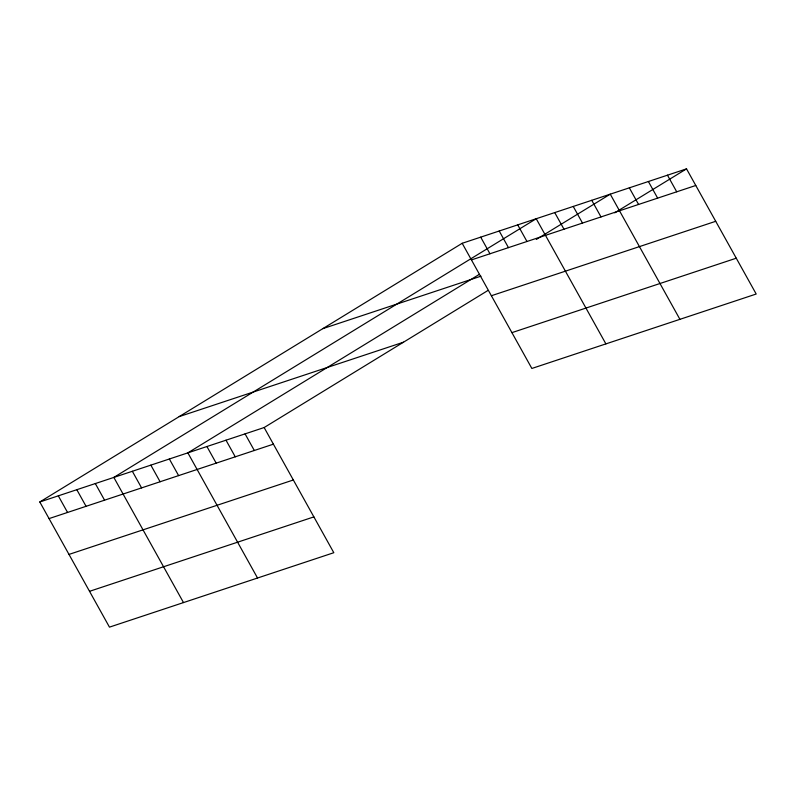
<?xml version="1.0" encoding="UTF-8"?>
<svg xmlns="http://www.w3.org/2000/svg" width="796" height="796" viewBox="0 0 796 796"><rect width="100%" height="100%" fill="white"/><g stroke="black" fill="none" stroke-linecap="round" stroke-linejoin="round"><path stroke-width="1.19" d="M39.8 501.978L264.143 427.542L333.813 552.713L109.47 627.139L39.8 501.978L462.187 243.287L686.53 168.861L756.2 294.022L531.857 368.458L462.187 243.287M479.311 274.361L187.866 452.854L257.536 578.015M536.335 239.437L610.253 194.164L679.923 319.335M264.143 427.542L488.008 290.44M614.721 212.831L686.53 168.861M471.441 259.914L695.784 185.478M322.798 328.658L480.963 276.182M491.381 295.734L715.723 221.298M179.19 416.606L403.532 342.18M511.918 332.638L736.26 258.202M49.053 518.594L273.396 444.168M68.993 554.414L293.326 479.988M89.53 591.319L313.873 516.893M667.466 175.18L676.719 191.806M648.392 181.508L657.645 198.134M629.328 187.836L638.581 204.463M591.746 200.303L601 216.93M573.239 206.443L582.493 223.069M554.732 212.582L563.986 229.208M605.895 343.892L536.225 218.731L113.828 477.411L183.498 602.582M517.718 224.87L526.972 241.486M499.211 231.009L508.465 247.636M480.704 237.148L489.948 253.775M245.069 433.87L254.322 450.496M226.004 440.198L235.258 456.814M206.93 446.526L216.184 463.143M169.359 458.993L178.612 475.61M150.852 465.133L160.105 481.749M132.345 471.272L141.589 487.898M95.321 483.55L104.575 500.177M76.814 489.689L86.067 506.316M58.307 495.838L67.561 512.455"/></g></svg>
